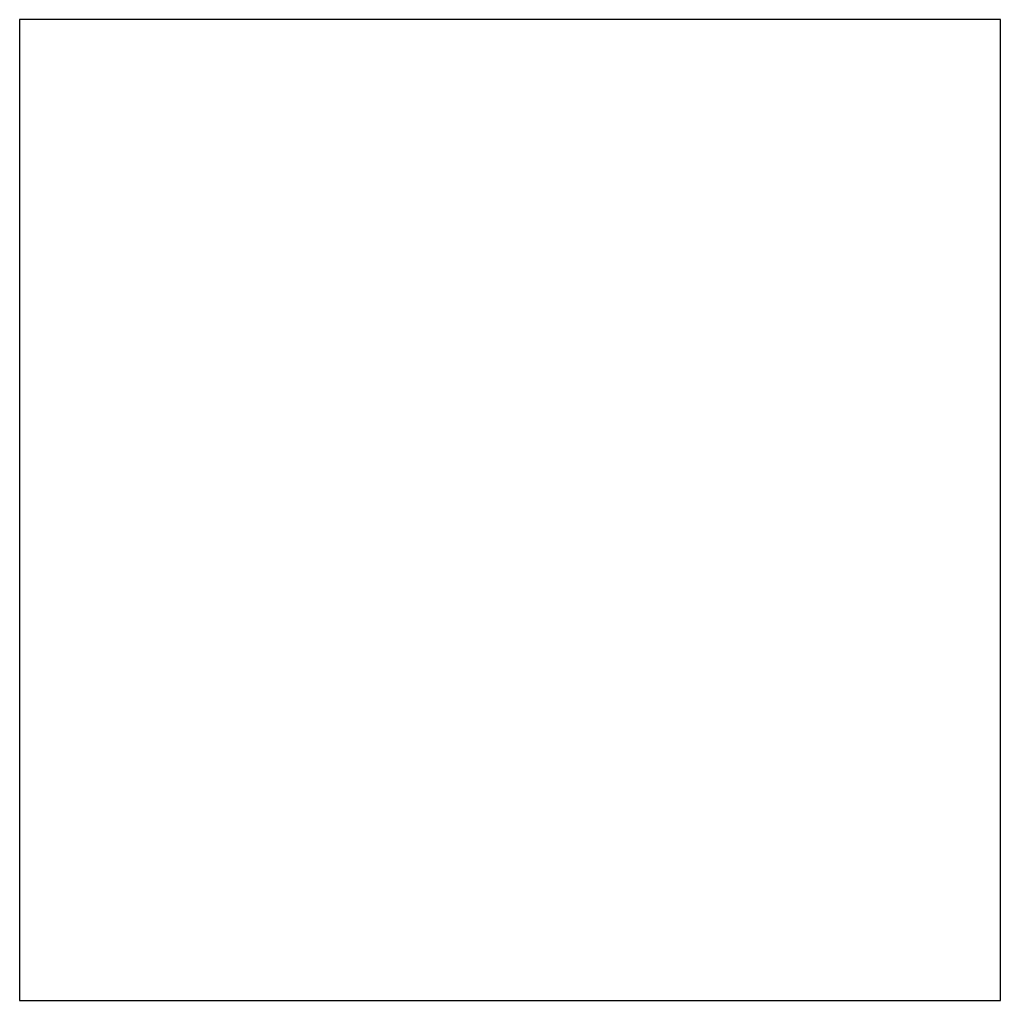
# Model space of a CAD drawing. Header units: metres. Extents: x 0 to 0.6, y 0 to 0.6.
import ezdxf

# ---------------------------------------------------------------- set-up
doc = ezdxf.new("R2010")
doc.units = ezdxf.units.M

msp = doc.modelspace()

# ---------------------------------------------------------------- linework, layer by layer
msp.add_lwpolyline([(0.6, 0), (0.6, 0.6), (0, 0.6), (0, 0)], close=True)

doc.saveas('drawing.dxf')
